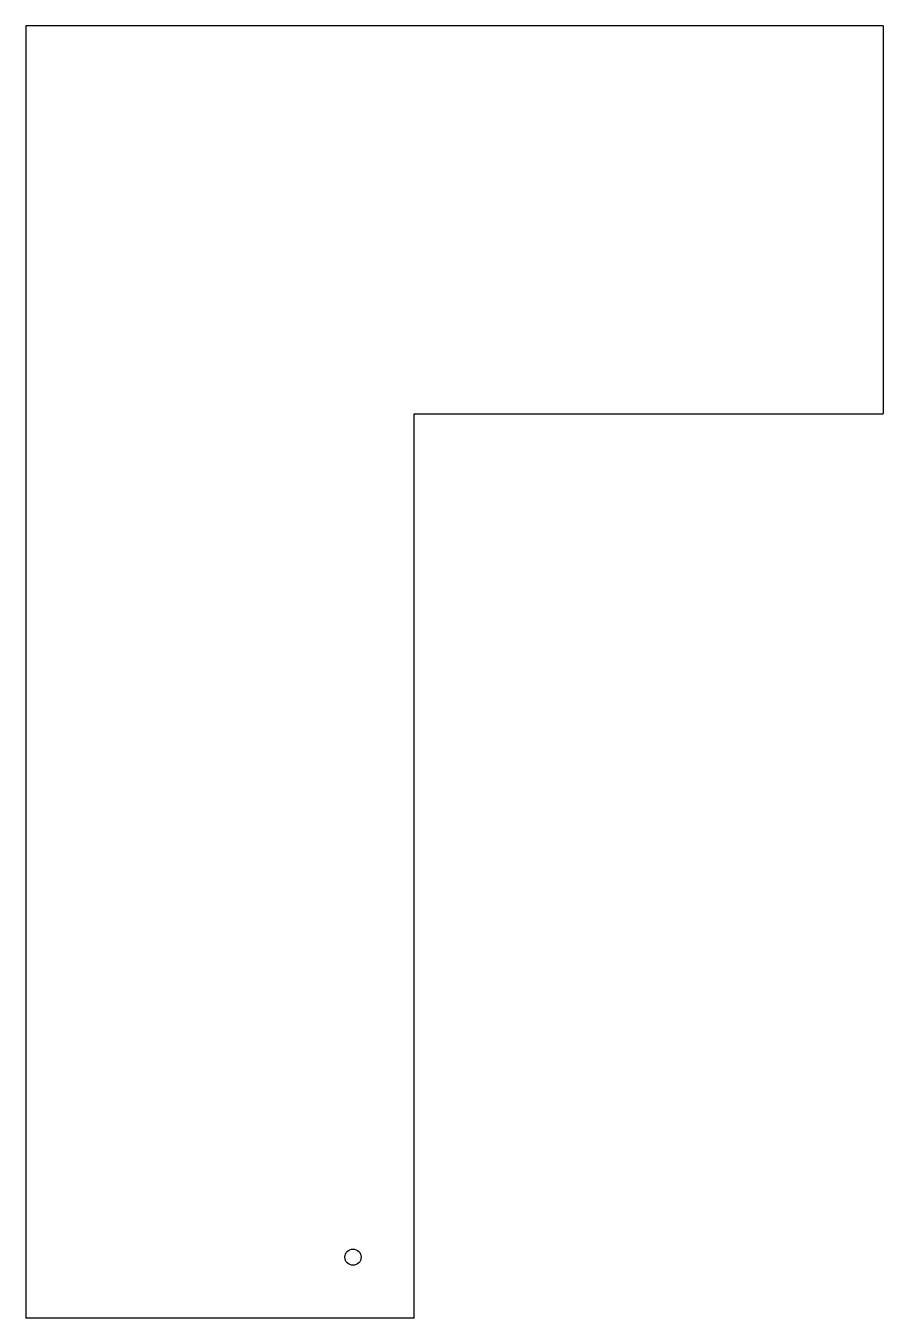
# Model space of a CAD drawing. Extents: x 277.1 to 287, y 0 to 15.
import ezdxf

# ---------------------------------------------------------------- set-up
doc = ezdxf.new("R2010")
doc.units = 0
doc.header["$LTSCALE"] = 12
doc.header["$MEASUREMENT"] = 0
doc.layers.add('marking', color=11, linetype='CONTINUOUS')
doc.layers.add('REPAD', color=7, linetype='CONTINUOUS')

msp = doc.modelspace()

# ---------------------------------------------------------------- linework, layer by layer
at = {"layer": 'marking'}
msp.add_circle((280.875, 0.707), 0.0938, dxfattribs=at)
at = {"layer": 'REPAD'}
msp.add_line((287.021, 14.986), (287.021, 10.486), dxfattribs=at)
for points, knots in [([(287.021, 14.986), (286.193, 14.986), (284.535, 14.986), (281.222, 14.986), (278.738, 14.986), (277.082, 14.986)], [0.5, 0.5, 0.5, 0.5, 0.625058, 0.7500892, 1, 1, 1, 1]), ([(281.582, 10.486), (282.488, 10.486), (283.848, 10.486), (285.661, 10.486), (286.568, 10.486), (287.021, 10.486)], [0, 0, 0, 0, 0.2499733, 0.3749826, 0.5, 0.5, 0.5, 0.5]), ([(281.582, 0), (281.207, 0), (280.644, 0), (279.894, 0), (279.332, 0), (278.769, 0), (278.019, 0), (277.457, 0), (277.082, 0)], [0, 0, 0, 0, 0.249995, 0.374997, 0.5, 0.625003, 0.750005, 1, 1, 1, 1])]:
    msp.add_open_spline(points, degree=3, knots=knots, dxfattribs=at)
for points in [[(277.082, 14.986), (277.082, 0)], [(281.582, 0), (281.582, 10.486)]]:
    msp.add_open_spline(points, degree=1, dxfattribs=at)

doc.saveas('drawing.dxf')
